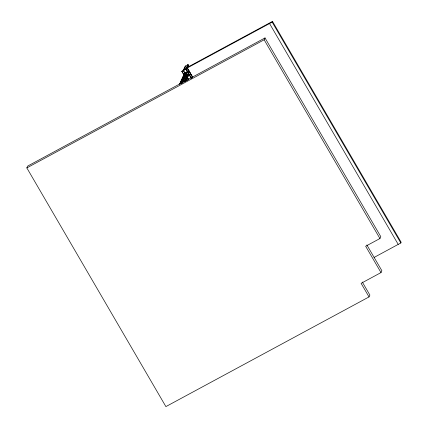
<?xml version="1.0" encoding="UTF-8"?>
<svg xmlns="http://www.w3.org/2000/svg" width="428" height="428" viewBox="0 0 428 428"><rect width="100%" height="100%" fill="white"/><g stroke="black" fill="none" stroke-linecap="round" stroke-linejoin="round"><path stroke-width="0.64" d="M26.841 167.915L27.708 166.048L265.012 37.926L380.797 236.668L379.93 238.535L365.656 246.244L381.006 272.583L361.104 283.331L369.022 296.925L165.893 406.6L26.841 167.915L264.146 39.793L265.012 37.926M181.857 71.332L187.411 68.277L181.857 71.332L184.126 75.226M183.254 70.55L185.319 66.105L186.64 68.437M183.393 70.476L185.442 66.067L186.779 68.362M183.339 73.739L188.823 70.834M191.273 77.896L185.896 68.667L186.217 67.977L272.486 21.4L401.159 242.264L400.833 242.976L374.099 257.437M183.489 73.996L188.973 71.091M186.132 68.587L187.924 64.724L188.93 66.447M186.271 68.512L188.079 64.612L189.064 66.372M179.482 84.268L184.682 73.065L179.878 83.883M192.707 77.372L187.277 67.924L192.654 77.152M180.669 83.893L185.87 72.696L186.26 72.808L187.25 75.007M181.338 83.417L186.49 72.359L181.461 83.353M181.97 83.369L187.443 71.578M182.36 82.984L187.56 71.781M184.045 81.716L187.33 74.643M183.901 82.24L187.453 74.574L186.656 73.199M184.564 81.764L187.849 74.686L188.919 74.108L185.634 81.186M185.752 81.39L189.037 74.317L187.384 75.21M187.25 67.982L269.517 23.561L272.16 22.112L272.486 21.4M369.022 296.925L369.888 295.058L362.297 282.031M381.006 272.583L381.872 270.715L366.86 244.95M398.211 244.393L269.538 23.524M185.303 66.142L188.079 64.612M185.896 68.667L187.277 67.924M187.822 74.697L187.469 74.595M272.16 22.112L400.833 242.976M264.146 39.793L379.93 238.535M187.378 68.352L192.675 77.447M186.03 69.026L191.37 78.254M185.864 69.111L191.23 78.324M183.441 70.422L185.067 73.349M187.389 77.206L188.748 79.667M183.275 70.513L184.928 73.423M187.223 77.291L188.609 79.742M181.895 71.257L184.163 75.151M186.517 79.196L187.191 80.346M186.48 79.266L187.154 80.421"/></g></svg>
